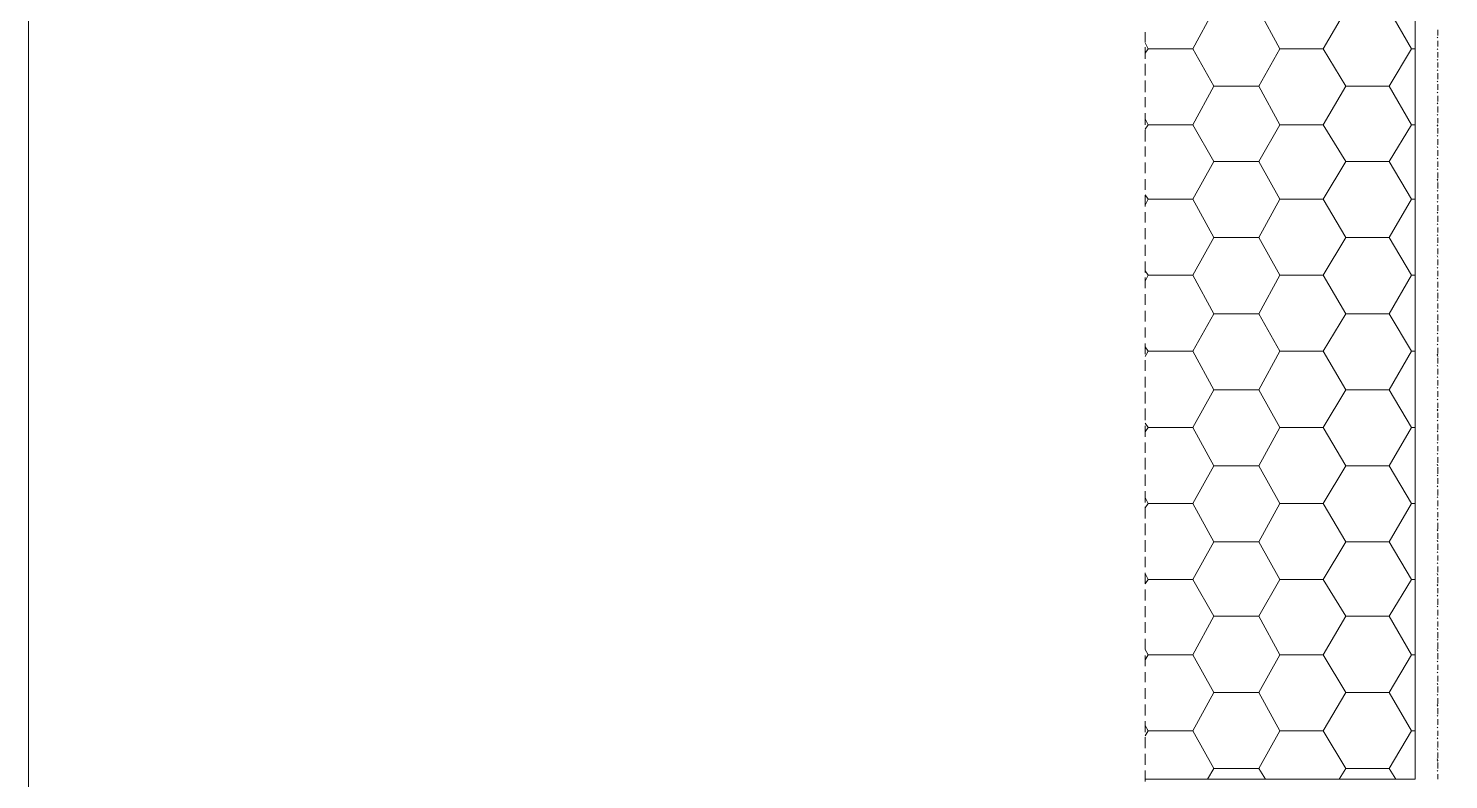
# Model space of a CAD drawing. Header units: millimetres. Extents: x 2928 to 3112, y 1220 to 1280.
# Drawn here: x 3049.205 to 3052.449, y 1268.155 to 1269.872 of the extents above; entities that cross this region are included whole.
import ezdxf

# ---------------------------------------------------------------- set-up
doc = ezdxf.new("R2010")
doc.units = ezdxf.units.MM

msp = doc.modelspace()

# ---------------------------------------------------------------- linework, layer by layer
at = {"color": 7, "linetype": 'Continuous', "lineweight": 20, "true_color": 0x000007}
msp.add_lwpolyline([(3050.32489, 1258.80136), (3049.20514, 1258.80136), (3049.20514, 1278.52352), (3074.72122, 1278.52352), (3074.72122, 1258.80136), (3060.82607, 1258.80136)], dxfattribs=at)
at = {"color": 7, "linetype": 'Continuous', "lineweight": 5, "true_color": 0x000007}
msp.add_lwpolyline([(3051.19324, 1274.95752), (3052.37253, 1274.95752), (3052.37253, 1268.15632), (3051.75559, 1268.15632)], dxfattribs=at)
at = {"color": 9, "linetype": 'Continuous', "lineweight": 13, "true_color": 0xbababa}
for points in [[(3051.86476, 1269.8252), (3051.91272, 1269.91286), (3051.91272, 1269.91286)], [(3052.06324, 1269.8252), (3052.01527, 1269.91286), (3052.01527, 1269.91286)], [(3052.16248, 1269.8252), (3052.21375, 1269.91286), (3052.21375, 1269.91286)], [(3052.36426, 1269.8252), (3052.31299, 1269.91286), (3052.31299, 1269.91286)], [(3051.76221, 1269.8252), (3051.75559, 1269.83843), (3051.75559, 1269.83843)], [(3051.75559, 1269.81527), (3051.76221, 1269.8252), (3051.76221, 1269.8252)], [(3051.76221, 1269.8252), (3051.86476, 1269.8252), (3051.86476, 1269.8252)], [(3051.91272, 1269.73919), (3051.86476, 1269.8252), (3051.86476, 1269.8252)], [(3052.01527, 1269.73919), (3052.06324, 1269.8252), (3052.06324, 1269.8252)], [(3052.06324, 1269.8252), (3052.16248, 1269.8252), (3052.16248, 1269.8252)], [(3052.21375, 1269.73919), (3052.16248, 1269.8252), (3052.16248, 1269.8252)], [(3052.31299, 1269.73919), (3052.36426, 1269.8252), (3052.36426, 1269.8252)], [(3052.36426, 1269.8252), (3052.37253, 1269.8252), (3052.37253, 1269.8252)], [(3051.86476, 1269.65153), (3051.91272, 1269.73919), (3051.91272, 1269.73919)], [(3051.91272, 1269.73919), (3052.01527, 1269.73919), (3052.01527, 1269.73919)], [(3052.06324, 1269.65153), (3052.01527, 1269.73919), (3052.01527, 1269.73919)], [(3052.16248, 1269.65153), (3052.21375, 1269.73919), (3052.21375, 1269.73919)], [(3052.21375, 1269.73919), (3052.31299, 1269.73919), (3052.31299, 1269.73919)], [(3052.36426, 1269.65153), (3052.31299, 1269.73919), (3052.31299, 1269.73919)], [(3051.76221, 1269.65153), (3051.75559, 1269.66476), (3051.75559, 1269.66476)], [(3051.75559, 1269.6416), (3051.76221, 1269.65153), (3051.76221, 1269.65153)], [(3051.76221, 1269.65153), (3051.86476, 1269.65153), (3051.86476, 1269.65153)], [(3051.91272, 1269.56718), (3051.86476, 1269.65153), (3051.86476, 1269.65153)], [(3052.01527, 1269.56718), (3052.06324, 1269.65153), (3052.06324, 1269.65153)], [(3052.06324, 1269.65153), (3052.16248, 1269.65153), (3052.16248, 1269.65153)], [(3052.21375, 1269.56718), (3052.16248, 1269.65153), (3052.16248, 1269.65153)], [(3052.31299, 1269.56718), (3052.36426, 1269.65153), (3052.36426, 1269.65153)], [(3052.36426, 1269.65153), (3052.37253, 1269.65153), (3052.37253, 1269.65153)], [(3051.86476, 1269.48117), (3051.91272, 1269.56718), (3051.91272, 1269.56718)], [(3051.91272, 1269.56718), (3052.01527, 1269.56718), (3052.01527, 1269.56718)], [(3052.06324, 1269.48117), (3052.01527, 1269.56718), (3052.01527, 1269.56718)], [(3052.16248, 1269.48117), (3052.21375, 1269.56718), (3052.21375, 1269.56718)], [(3052.21375, 1269.56718), (3052.31299, 1269.56718), (3052.31299, 1269.56718)], [(3052.36426, 1269.48117), (3052.31299, 1269.56718), (3052.31299, 1269.56718)], [(3051.76221, 1269.48117), (3051.75559, 1269.49109), (3051.75559, 1269.49109)], [(3051.75559, 1269.46794), (3051.76221, 1269.48117), (3051.76221, 1269.48117)], [(3051.76221, 1269.48117), (3051.86476, 1269.48117), (3051.86476, 1269.48117)], [(3051.91272, 1269.39351), (3051.86476, 1269.48117), (3051.86476, 1269.48117)], [(3052.01527, 1269.39351), (3052.06324, 1269.48117), (3052.06324, 1269.48117)], [(3052.06324, 1269.48117), (3052.16248, 1269.48117), (3052.16248, 1269.48117)], [(3052.21375, 1269.39351), (3052.16248, 1269.48117), (3052.16248, 1269.48117)], [(3052.31299, 1269.39351), (3052.36426, 1269.48117), (3052.36426, 1269.48117)], [(3052.36426, 1269.48117), (3052.37253, 1269.48117), (3052.37253, 1269.48117)], [(3051.86476, 1269.3075), (3051.91272, 1269.39351), (3051.91272, 1269.39351)], [(3051.91272, 1269.39351), (3052.01527, 1269.39351), (3052.01527, 1269.39351)], [(3052.06324, 1269.3075), (3052.01527, 1269.39351), (3052.01527, 1269.39351)], [(3052.16248, 1269.3075), (3052.21375, 1269.39351), (3052.21375, 1269.39351)], [(3052.21375, 1269.39351), (3052.31299, 1269.39351), (3052.31299, 1269.39351)], [(3052.36426, 1269.3075), (3052.31299, 1269.39351), (3052.31299, 1269.39351)], [(3051.76221, 1269.3075), (3051.75559, 1269.31742), (3051.75559, 1269.31742)], [(3051.75559, 1269.29427), (3051.76221, 1269.3075), (3051.76221, 1269.3075)], [(3051.76221, 1269.3075), (3051.86476, 1269.3075), (3051.86476, 1269.3075)], [(3051.91272, 1269.21984), (3051.86476, 1269.3075), (3051.86476, 1269.3075)], [(3052.01527, 1269.21984), (3052.06324, 1269.3075), (3052.06324, 1269.3075)], [(3052.06324, 1269.3075), (3052.16248, 1269.3075), (3052.16248, 1269.3075)], [(3052.21375, 1269.21984), (3052.16248, 1269.3075), (3052.16248, 1269.3075)], [(3052.31299, 1269.21984), (3052.36426, 1269.3075), (3052.36426, 1269.3075)], [(3052.36426, 1269.3075), (3052.37253, 1269.3075), (3052.37253, 1269.3075)], [(3051.86476, 1269.13383), (3051.91272, 1269.21984), (3051.91272, 1269.21984)], [(3051.91272, 1269.21984), (3052.01527, 1269.21984), (3052.01527, 1269.21984)], [(3052.06324, 1269.13383), (3052.01527, 1269.21984), (3052.01527, 1269.21984)], [(3052.16248, 1269.13383), (3052.21375, 1269.21984), (3052.21375, 1269.21984)], [(3052.21375, 1269.21984), (3052.31299, 1269.21984), (3052.31299, 1269.21984)], [(3052.36426, 1269.13383), (3052.31299, 1269.21984), (3052.31299, 1269.21984)], [(3051.76221, 1269.13383), (3051.75559, 1269.14375), (3051.75559, 1269.14375)], [(3051.75559, 1269.12225), (3051.76221, 1269.13383), (3051.76221, 1269.13383)], [(3051.76221, 1269.13383), (3051.86476, 1269.13383), (3051.86476, 1269.13383)], [(3051.91272, 1269.04617), (3051.86476, 1269.13383), (3051.86476, 1269.13383)], [(3052.01527, 1269.04617), (3052.06324, 1269.13383), (3052.06324, 1269.13383)], [(3052.06324, 1269.13383), (3052.16248, 1269.13383), (3052.16248, 1269.13383)], [(3052.21375, 1269.04617), (3052.16248, 1269.13383), (3052.16248, 1269.13383)], [(3052.31299, 1269.04617), (3052.36426, 1269.13383), (3052.36426, 1269.13383)], [(3052.36426, 1269.13383), (3052.37253, 1269.13383), (3052.37253, 1269.13383)], [(3051.86476, 1268.96016), (3051.91272, 1269.04617), (3051.91272, 1269.04617)], [(3051.91272, 1269.04617), (3052.01527, 1269.04617), (3052.01527, 1269.04617)], [(3052.06324, 1268.96016), (3052.01527, 1269.04617), (3052.01527, 1269.04617)], [(3052.16248, 1268.96016), (3052.21375, 1269.04617), (3052.21375, 1269.04617)], [(3052.21375, 1269.04617), (3052.31299, 1269.04617), (3052.31299, 1269.04617)], [(3052.36426, 1268.96016), (3052.31299, 1269.04617), (3052.31299, 1269.04617)], [(3051.76221, 1268.96016), (3051.75559, 1268.97009), (3051.75559, 1268.97009)], [(3051.75559, 1268.95024), (3051.76221, 1268.96016), (3051.76221, 1268.96016)], [(3051.76221, 1268.96016), (3051.86476, 1268.96016), (3051.86476, 1268.96016)], [(3051.91272, 1268.8725), (3051.86476, 1268.96016), (3051.86476, 1268.96016)], [(3052.01527, 1268.8725), (3052.06324, 1268.96016), (3052.06324, 1268.96016)], [(3052.06324, 1268.96016), (3052.16248, 1268.96016), (3052.16248, 1268.96016)], [(3052.21375, 1268.8725), (3052.16248, 1268.96016), (3052.16248, 1268.96016)], [(3052.31299, 1268.8725), (3052.36426, 1268.96016), (3052.36426, 1268.96016)], [(3052.36426, 1268.96016), (3052.37253, 1268.96016), (3052.37253, 1268.96016)], [(3051.86476, 1268.78649), (3051.91272, 1268.8725), (3051.91272, 1268.8725)], [(3051.91272, 1268.8725), (3052.01527, 1268.8725), (3052.01527, 1268.8725)], [(3052.06324, 1268.78649), (3052.01527, 1268.8725), (3052.01527, 1268.8725)], [(3052.16248, 1268.78649), (3052.21375, 1268.8725), (3052.21375, 1268.8725)], [(3052.21375, 1268.8725), (3052.31299, 1268.8725), (3052.31299, 1268.8725)], [(3052.36426, 1268.78649), (3052.31299, 1268.8725), (3052.31299, 1268.8725)], [(3051.76221, 1268.78649), (3051.75559, 1268.79972), (3051.75559, 1268.79972)], [(3051.75559, 1268.77657), (3051.76221, 1268.78649), (3051.76221, 1268.78649)], [(3051.76221, 1268.78649), (3051.86476, 1268.78649), (3051.86476, 1268.78649)], [(3051.91272, 1268.69883), (3051.86476, 1268.78649), (3051.86476, 1268.78649)], [(3052.01527, 1268.69883), (3052.06324, 1268.78649), (3052.06324, 1268.78649)], [(3052.06324, 1268.78649), (3052.16248, 1268.78649), (3052.16248, 1268.78649)], [(3052.21375, 1268.69883), (3052.16248, 1268.78649), (3052.16248, 1268.78649)], [(3052.31299, 1268.69883), (3052.36426, 1268.78649), (3052.36426, 1268.78649)], [(3052.36426, 1268.78649), (3052.37253, 1268.78649), (3052.37253, 1268.78649)], [(3051.86476, 1268.61282), (3051.91272, 1268.69883), (3051.91272, 1268.69883)], [(3051.91272, 1268.69883), (3052.01527, 1268.69883), (3052.01527, 1268.69883)], [(3052.06324, 1268.61282), (3052.01527, 1268.69883), (3052.01527, 1268.69883)], [(3052.16248, 1268.61282), (3052.21375, 1268.69883), (3052.21375, 1268.69883)], [(3052.21375, 1268.69883), (3052.31299, 1268.69883), (3052.31299, 1268.69883)], [(3052.36426, 1268.61282), (3052.31299, 1268.69883), (3052.31299, 1268.69883)], [(3051.76221, 1268.61282), (3051.75559, 1268.62606), (3051.75559, 1268.62606)], [(3051.75559, 1268.6029), (3051.76221, 1268.61282), (3051.76221, 1268.61282)], [(3051.76221, 1268.61282), (3051.86476, 1268.61282), (3051.86476, 1268.61282)], [(3051.91272, 1268.52847), (3051.86476, 1268.61282), (3051.86476, 1268.61282)], [(3052.01527, 1268.52847), (3052.06324, 1268.61282), (3052.06324, 1268.61282)], [(3052.06324, 1268.61282), (3052.16248, 1268.61282), (3052.16248, 1268.61282)], [(3052.21375, 1268.52847), (3052.16248, 1268.61282), (3052.16248, 1268.61282)], [(3052.31299, 1268.52847), (3052.36426, 1268.61282), (3052.36426, 1268.61282)], [(3052.36426, 1268.61282), (3052.37253, 1268.61282), (3052.37253, 1268.61282)], [(3051.86476, 1268.44081), (3051.91272, 1268.52847), (3051.91272, 1268.52847)], [(3051.91272, 1268.52847), (3052.01527, 1268.52847), (3052.01527, 1268.52847)], [(3052.06324, 1268.44081), (3052.01527, 1268.52847), (3052.01527, 1268.52847)], [(3052.16248, 1268.44081), (3052.21375, 1268.52847), (3052.21375, 1268.52847)], [(3052.21375, 1268.52847), (3052.31299, 1268.52847), (3052.31299, 1268.52847)], [(3052.36426, 1268.44081), (3052.31299, 1268.52847), (3052.31299, 1268.52847)], [(3051.76221, 1268.44081), (3051.75559, 1268.45239), (3051.75559, 1268.45239)], [(3051.75559, 1268.42923), (3051.76221, 1268.44081), (3051.76221, 1268.44081)], [(3051.76221, 1268.44081), (3051.86476, 1268.44081), (3051.86476, 1268.44081)], [(3051.91272, 1268.3548), (3051.86476, 1268.44081), (3051.86476, 1268.44081)], [(3052.01527, 1268.3548), (3052.06324, 1268.44081), (3052.06324, 1268.44081)], [(3052.06324, 1268.44081), (3052.16248, 1268.44081), (3052.16248, 1268.44081)], [(3052.21375, 1268.3548), (3052.16248, 1268.44081), (3052.16248, 1268.44081)], [(3052.31299, 1268.3548), (3052.36426, 1268.44081), (3052.36426, 1268.44081)], [(3052.36426, 1268.44081), (3052.37253, 1268.44081), (3052.37253, 1268.44081)], [(3051.86476, 1268.26714), (3051.91272, 1268.3548), (3051.91272, 1268.3548)], [(3051.91272, 1268.3548), (3052.01527, 1268.3548), (3052.01527, 1268.3548)], [(3052.06324, 1268.26714), (3052.01527, 1268.3548), (3052.01527, 1268.3548)], [(3052.16248, 1268.26714), (3052.21375, 1268.3548), (3052.21375, 1268.3548)], [(3052.21375, 1268.3548), (3052.31299, 1268.3548), (3052.31299, 1268.3548)], [(3052.36426, 1268.26714), (3052.31299, 1268.3548), (3052.31299, 1268.3548)], [(3051.76221, 1268.26714), (3051.75559, 1268.27872), (3051.75559, 1268.27872)], [(3051.75559, 1268.25556), (3051.76221, 1268.26714), (3051.76221, 1268.26714)], [(3051.76221, 1268.26714), (3051.86476, 1268.26714), (3051.86476, 1268.26714)], [(3051.91272, 1268.18113), (3051.86476, 1268.26714), (3051.86476, 1268.26714)], [(3052.01527, 1268.18113), (3052.06324, 1268.26714), (3052.06324, 1268.26714)], [(3052.06324, 1268.26714), (3052.16248, 1268.26714), (3052.16248, 1268.26714)], [(3052.21375, 1268.18113), (3052.16248, 1268.26714), (3052.16248, 1268.26714)], [(3052.31299, 1268.18113), (3052.36426, 1268.26714), (3052.36426, 1268.26714)], [(3052.36426, 1268.26714), (3052.37253, 1268.26714), (3052.37253, 1268.26714)], [(3051.89784, 1268.15632), (3051.91272, 1268.18113), (3051.91272, 1268.18113)], [(3051.91272, 1268.18113), (3052.01527, 1268.18113), (3052.01527, 1268.18113)], [(3052.03016, 1268.15632), (3052.01527, 1268.18113), (3052.01527, 1268.18113)], [(3052.19886, 1268.15632), (3052.21375, 1268.18113), (3052.21375, 1268.18113)], [(3052.21375, 1268.18113), (3052.31299, 1268.18113), (3052.31299, 1268.18113)], [(3052.32787, 1268.15632), (3052.31299, 1268.18113), (3052.31299, 1268.18113)]]:
    msp.add_lwpolyline(points, dxfattribs=at)
at = {"color": 252, "linetype": 'Continuous', "lineweight": 13, "true_color": 0x989898}
for points in [[(3051.75559, 1269.86324), (3051.75559, 1269.84008), (3051.75559, 1269.84008)], [(3052.42381, 1269.85001), (3052.42215, 1269.85166), (3052.42215, 1269.85166)], [(3052.42381, 1269.85001), (3052.42215, 1269.85166), (3052.42215, 1269.85166)], [(3052.42381, 1269.85497), (3052.42381, 1269.8682), (3052.42381, 1269.8682)], [(3052.42381, 1269.85497), (3052.42381, 1269.8682), (3052.42381, 1269.8682)], [(3051.75559, 1269.82851), (3051.75559, 1269.80204), (3051.75559, 1269.80204)], [(3052.42381, 1269.82354), (3052.42215, 1269.8252), (3052.42215, 1269.8252)], [(3052.42381, 1269.82354), (3052.42215, 1269.8252), (3052.42215, 1269.8252)], [(3052.42381, 1269.83016), (3052.42381, 1269.84339), (3052.42381, 1269.84339)], [(3052.42381, 1269.83016), (3052.42381, 1269.84339), (3052.42381, 1269.84339)], [(3051.75559, 1269.79046), (3051.75559, 1269.764), (3051.75559, 1269.764)], [(3052.42381, 1269.79873), (3052.42215, 1269.80039), (3052.42215, 1269.80039)], [(3052.42381, 1269.79873), (3052.42215, 1269.80039), (3052.42215, 1269.80039)], [(3052.42381, 1269.80535), (3052.42381, 1269.81693), (3052.42381, 1269.81693)], [(3052.42381, 1269.80535), (3052.42381, 1269.81693), (3052.42381, 1269.81693)], [(3052.42381, 1269.78219), (3052.42381, 1269.79377), (3052.42381, 1269.79377)], [(3052.42381, 1269.78219), (3052.42381, 1269.79212), (3052.42381, 1269.79212)], [(3052.42381, 1269.77558), (3052.42215, 1269.77723), (3052.42215, 1269.77723)], [(3052.42381, 1269.77558), (3052.42215, 1269.77723), (3052.42215, 1269.77723)], [(3052.42381, 1269.75573), (3052.42381, 1269.76896), (3052.42381, 1269.76896)], [(3052.42381, 1269.75573), (3052.42381, 1269.76896), (3052.42381, 1269.76896)], [(3051.75559, 1269.75242), (3051.75559, 1269.72596), (3051.75559, 1269.72596)], [(3052.42381, 1269.74911), (3052.42215, 1269.75077), (3052.42215, 1269.75077)], [(3052.42381, 1269.74911), (3052.42215, 1269.75077), (3052.42215, 1269.75077)], [(3052.42381, 1269.7243), (3052.42215, 1269.72596), (3052.42215, 1269.72596)], [(3052.42381, 1269.7243), (3052.42215, 1269.72596), (3052.42215, 1269.72596)], [(3052.42381, 1269.73092), (3052.42381, 1269.74415), (3052.42381, 1269.74415)], [(3052.42381, 1269.73092), (3052.42381, 1269.74415), (3052.42381, 1269.74415)], [(3051.75559, 1269.71438), (3051.75559, 1269.69122), (3051.75559, 1269.69122)], [(3052.42381, 1269.69949), (3052.42215, 1269.70115), (3052.42215, 1269.70115)], [(3052.42381, 1269.69949), (3052.42215, 1269.70115), (3052.42215, 1269.70115)], [(3052.42381, 1269.70446), (3052.42381, 1269.71769), (3052.42381, 1269.71769)], [(3052.42381, 1269.70446), (3052.42381, 1269.71769), (3052.42381, 1269.71769)], [(3052.42381, 1269.67965), (3052.42381, 1269.69288), (3052.42381, 1269.69288)], [(3052.42381, 1269.67965), (3052.42381, 1269.69288), (3052.42381, 1269.69288)], [(3051.75559, 1269.67799), (3051.75559, 1269.65153), (3051.75559, 1269.65153)], [(3052.42381, 1269.67303), (3052.42215, 1269.67468), (3052.42215, 1269.67468)], [(3052.42381, 1269.67303), (3052.42215, 1269.67468), (3052.42215, 1269.67468)], [(3052.42381, 1269.65484), (3052.42381, 1269.66641), (3052.42381, 1269.66641)], [(3052.42381, 1269.65649), (3052.42381, 1269.66641), (3052.42381, 1269.66641)], [(3051.75559, 1269.63995), (3051.75559, 1269.61349), (3051.75559, 1269.61349)], [(3052.42381, 1269.64987), (3052.42215, 1269.65153), (3052.42215, 1269.65153)], [(3052.42381, 1269.64822), (3052.42215, 1269.64987), (3052.42215, 1269.64987)], [(3052.42381, 1269.62506), (3052.42215, 1269.62672), (3052.42215, 1269.62672)], [(3052.42381, 1269.62506), (3052.42215, 1269.62672), (3052.42215, 1269.62672)], [(3052.42381, 1269.63168), (3052.42381, 1269.64326), (3052.42381, 1269.64326)], [(3052.42381, 1269.63168), (3052.42381, 1269.64326), (3052.42381, 1269.64326)], [(3051.75559, 1269.60191), (3051.75559, 1269.57875), (3051.75559, 1269.57875)], [(3052.42381, 1269.5986), (3052.42215, 1269.60191), (3052.42215, 1269.60191)], [(3052.42381, 1269.5986), (3052.42215, 1269.60191), (3052.42215, 1269.60191)], [(3052.42381, 1269.60522), (3052.42381, 1269.61845), (3052.42381, 1269.61845)], [(3052.42381, 1269.60522), (3052.42381, 1269.61845), (3052.42381, 1269.61845)], [(3052.42381, 1269.58041), (3052.42381, 1269.59364), (3052.42381, 1269.59364)], [(3052.42381, 1269.58041), (3052.42381, 1269.59364), (3052.42381, 1269.59364)], [(3051.75559, 1269.56552), (3051.75559, 1269.54071), (3051.75559, 1269.54071)], [(3052.42381, 1269.57379), (3052.42215, 1269.57545), (3052.42215, 1269.57545)], [(3052.42381, 1269.57379), (3052.42215, 1269.57545), (3052.42215, 1269.57545)], [(3052.42381, 1269.5556), (3052.42381, 1269.56718), (3052.42381, 1269.56718)], [(3052.42381, 1269.5556), (3052.42381, 1269.56718), (3052.42381, 1269.56718)], [(3051.75559, 1269.52748), (3051.75559, 1269.50267), (3051.75559, 1269.50267)], [(3052.42381, 1269.54898), (3052.42215, 1269.55064), (3052.42215, 1269.55064)], [(3052.42381, 1269.54898), (3052.42215, 1269.55064), (3052.42215, 1269.55064)], [(3052.42381, 1269.52583), (3052.42215, 1269.52748), (3052.42215, 1269.52748)], [(3052.42381, 1269.52913), (3052.42381, 1269.54237), (3052.42381, 1269.54237)], [(3052.42381, 1269.53244), (3052.42381, 1269.54237), (3052.42381, 1269.54237)], [(3052.42381, 1269.52252), (3052.42215, 1269.52583), (3052.42215, 1269.52583)], [(3052.42381, 1269.49936), (3052.42215, 1269.50102), (3052.42215, 1269.50102)], [(3052.42381, 1269.49936), (3052.42215, 1269.50102), (3052.42215, 1269.50102)], [(3052.42381, 1269.50598), (3052.42381, 1269.51921), (3052.42381, 1269.51921)], [(3052.42381, 1269.50598), (3052.42381, 1269.51756), (3052.42381, 1269.51756)], [(3051.75559, 1269.48944), (3051.75559, 1269.46463), (3051.75559, 1269.46463)], [(3052.42381, 1269.47455), (3052.42215, 1269.47621), (3052.42215, 1269.47621)], [(3052.42381, 1269.47455), (3052.42215, 1269.47621), (3052.42215, 1269.47621)], [(3052.42381, 1269.48117), (3052.42381, 1269.49275), (3052.42381, 1269.49275)], [(3052.42381, 1269.48117), (3052.42381, 1269.49275), (3052.42381, 1269.49275)], [(3052.42381, 1269.4547), (3052.42381, 1269.46794), (3052.42381, 1269.46794)], [(3052.42381, 1269.4547), (3052.42381, 1269.46794), (3052.42381, 1269.46794)], [(3051.75559, 1269.4514), (3051.75559, 1269.42824), (3051.75559, 1269.42824)], [(3052.42381, 1269.44974), (3052.42215, 1269.4514), (3052.42215, 1269.4514)], [(3052.42381, 1269.44974), (3052.42215, 1269.4514), (3052.42215, 1269.4514)], [(3052.42381, 1269.42989), (3052.42381, 1269.44313), (3052.42381, 1269.44313)], [(3052.42381, 1269.42989), (3052.42381, 1269.44313), (3052.42381, 1269.44313)], [(3051.75559, 1269.41501), (3051.75559, 1269.3902), (3051.75559, 1269.3902)], [(3052.42381, 1269.42328), (3052.42215, 1269.42493), (3052.42215, 1269.42493)], [(3052.42381, 1269.42328), (3052.42215, 1269.42493), (3052.42215, 1269.42493)], [(3052.42381, 1269.39847), (3052.42215, 1269.40012), (3052.42215, 1269.40012)], [(3052.42381, 1269.39847), (3052.42215, 1269.40012), (3052.42215, 1269.40012)], [(3052.42381, 1269.40508), (3052.42381, 1269.41666), (3052.42381, 1269.41666)], [(3052.42381, 1269.40508), (3052.42381, 1269.41666), (3052.42381, 1269.41666)], [(3051.75559, 1269.37697), (3051.75559, 1269.35216), (3051.75559, 1269.35216)], [(3052.42381, 1269.37531), (3052.42215, 1269.37697), (3052.42215, 1269.37697)], [(3052.42381, 1269.37531), (3052.42215, 1269.37697), (3052.42215, 1269.37697)], [(3052.42381, 1269.38193), (3052.42381, 1269.39351), (3052.42381, 1269.39351)], [(3052.42381, 1269.38193), (3052.42381, 1269.39185), (3052.42381, 1269.39185)], [(3052.42381, 1269.35546), (3052.42381, 1269.3687), (3052.42381, 1269.3687)], [(3052.42381, 1269.35546), (3052.42381, 1269.3687), (3052.42381, 1269.3687)], [(3051.75559, 1269.33892), (3051.75559, 1269.31411), (3051.75559, 1269.31411)], [(3052.42381, 1269.34885), (3052.42215, 1269.35216), (3052.42215, 1269.35216)], [(3052.42381, 1269.34885), (3052.42215, 1269.35216), (3052.42215, 1269.35216)], [(3052.42381, 1269.33065), (3052.42381, 1269.34389), (3052.42381, 1269.34389)], [(3052.42381, 1269.33065), (3052.42381, 1269.34389), (3052.42381, 1269.34389)], [(3051.75559, 1269.30254), (3051.75559, 1269.27773), (3051.75559, 1269.27773)], [(3052.42381, 1269.32404), (3052.42215, 1269.32569), (3052.42215, 1269.32569)], [(3052.42381, 1269.32404), (3052.42215, 1269.32569), (3052.42215, 1269.32569)], [(3052.42381, 1269.29923), (3052.42215, 1269.30088), (3052.42215, 1269.30088)], [(3052.42381, 1269.29923), (3052.42215, 1269.30088), (3052.42215, 1269.30088)], [(3052.42381, 1269.30585), (3052.42381, 1269.31742), (3052.42381, 1269.31742)], [(3052.42381, 1269.30585), (3052.42381, 1269.31742), (3052.42381, 1269.31742)], [(3052.42381, 1269.27277), (3052.42215, 1269.27442), (3052.42215, 1269.27442)], [(3052.42381, 1269.27277), (3052.42215, 1269.27442), (3052.42215, 1269.27442)], [(3052.42381, 1269.27938), (3052.42381, 1269.29261), (3052.42381, 1269.29261)], [(3052.42381, 1269.27938), (3052.42381, 1269.29261), (3052.42381, 1269.29261)], [(3052.42381, 1269.25457), (3052.42381, 1269.2678), (3052.42381, 1269.2678)], [(3052.42381, 1269.25623), (3052.42381, 1269.2678), (3052.42381, 1269.2678)], [(3051.75559, 1269.2645), (3051.75559, 1269.23969), (3051.75559, 1269.23969)], [(3052.42381, 1269.24961), (3052.42215, 1269.25126), (3052.42215, 1269.25126)], [(3052.42381, 1269.24961), (3052.42215, 1269.25126), (3052.42215, 1269.25126)], [(3052.42381, 1269.23142), (3052.42381, 1269.24299), (3052.42381, 1269.24299)], [(3052.42381, 1269.23142), (3052.42381, 1269.24299), (3052.42381, 1269.24299)], [(3051.75559, 1269.22645), (3051.75559, 1269.20164), (3051.75559, 1269.20164)], [(3052.42381, 1269.2248), (3052.42215, 1269.22645), (3052.42215, 1269.22645)], [(3052.42381, 1269.2248), (3052.42215, 1269.22645), (3052.42215, 1269.22645)], [(3052.42381, 1269.20495), (3052.42381, 1269.21818), (3052.42381, 1269.21818)], [(3052.42381, 1269.20495), (3052.42381, 1269.21818), (3052.42381, 1269.21818)], [(3051.75559, 1269.18841), (3051.75559, 1269.16526), (3051.75559, 1269.16526)], [(3052.42381, 1269.19999), (3052.42215, 1269.20164), (3052.42215, 1269.20164)], [(3052.42381, 1269.19999), (3052.42215, 1269.20164), (3052.42215, 1269.20164)], [(3052.42381, 1269.17353), (3052.42215, 1269.17518), (3052.42215, 1269.17518)], [(3052.42381, 1269.17353), (3052.42215, 1269.17518), (3052.42215, 1269.17518)], [(3052.42381, 1269.18014), (3052.42381, 1269.19337), (3052.42381, 1269.19337)], [(3052.42381, 1269.18014), (3052.42381, 1269.19337), (3052.42381, 1269.19337)], [(3051.75559, 1269.15202), (3051.75559, 1269.12721), (3051.75559, 1269.12721)], [(3052.42381, 1269.14872), (3052.42215, 1269.15037), (3052.42215, 1269.15037)], [(3052.42381, 1269.14872), (3052.42215, 1269.15037), (3052.42215, 1269.15037)], [(3052.42381, 1269.15533), (3052.42381, 1269.16691), (3052.42381, 1269.16691)], [(3052.42381, 1269.15533), (3052.42381, 1269.16691), (3052.42381, 1269.16691)], [(3052.42381, 1269.12887), (3052.42381, 1269.1421), (3052.42381, 1269.1421)], [(3052.42381, 1269.13218), (3052.42381, 1269.1421), (3052.42381, 1269.1421)], [(3051.75559, 1269.11398), (3051.75559, 1269.08917), (3051.75559, 1269.08917)], [(3052.42381, 1269.12556), (3052.42215, 1269.12721), (3052.42215, 1269.12721)], [(3052.42381, 1269.12225), (3052.42215, 1269.12556), (3052.42215, 1269.12556)], [(3052.42381, 1269.10571), (3052.42381, 1269.11894), (3052.42381, 1269.11894)], [(3052.42381, 1269.10571), (3052.42381, 1269.11729), (3052.42381, 1269.11729)], [(3051.75559, 1269.07594), (3051.75559, 1269.05113), (3051.75559, 1269.05113)], [(3052.42381, 1269.0991), (3052.42215, 1269.1024), (3052.42215, 1269.1024)], [(3052.42381, 1269.0991), (3052.42215, 1269.1024), (3052.42215, 1269.1024)], [(3052.42381, 1269.07429), (3052.42215, 1269.07594), (3052.42215, 1269.07594)], [(3052.42381, 1269.07429), (3052.42215, 1269.07594), (3052.42215, 1269.07594)], [(3052.42381, 1269.0809), (3052.42381, 1269.09413), (3052.42381, 1269.09413)], [(3052.42381, 1269.0809), (3052.42381, 1269.09413), (3052.42381, 1269.09413)], [(3051.75559, 1269.04121), (3051.75559, 1269.01474), (3051.75559, 1269.01474)], [(3052.42381, 1269.04948), (3052.42215, 1269.05113), (3052.42215, 1269.05113)], [(3052.42381, 1269.04948), (3052.42215, 1269.05113), (3052.42215, 1269.05113)], [(3052.42381, 1269.05609), (3052.42381, 1269.06767), (3052.42381, 1269.06767)], [(3052.42381, 1269.05609), (3052.42381, 1269.06767), (3052.42381, 1269.06767)], [(3052.42381, 1269.02963), (3052.42381, 1269.04286), (3052.42381, 1269.04286)], [(3052.42381, 1269.02963), (3052.42381, 1269.04286), (3052.42381, 1269.04286)], [(3052.42381, 1269.02301), (3052.42215, 1269.02467), (3052.42215, 1269.02467)], [(3052.42381, 1269.02301), (3052.42215, 1269.02467), (3052.42215, 1269.02467)], [(3052.42381, 1269.00482), (3052.42381, 1269.0164), (3052.42381, 1269.0164)], [(3052.42381, 1269.00482), (3052.42381, 1269.0164), (3052.42381, 1269.0164)], [(3051.75559, 1269.00317), (3051.75559, 1268.9767), (3051.75559, 1268.9767)], [(3052.42381, 1268.99986), (3052.42215, 1269.00151), (3052.42215, 1269.00151)], [(3052.42381, 1268.9982), (3052.42215, 1268.99986), (3052.42215, 1268.99986)], [(3052.42381, 1268.97505), (3052.42215, 1268.9767), (3052.42215, 1268.9767)], [(3052.42381, 1268.97505), (3052.42215, 1268.9767), (3052.42215, 1268.9767)], [(3052.42381, 1268.98166), (3052.42381, 1268.99324), (3052.42381, 1268.99324)], [(3052.42381, 1268.98166), (3052.42381, 1268.99159), (3052.42381, 1268.99159)], [(3051.75559, 1268.96347), (3051.75559, 1268.93866), (3051.75559, 1268.93866)], [(3052.42381, 1268.95024), (3052.42215, 1268.95189), (3052.42215, 1268.95189)], [(3052.42381, 1268.95024), (3052.42215, 1268.95189), (3052.42215, 1268.95189)], [(3052.42381, 1268.9552), (3052.42381, 1268.96843), (3052.42381, 1268.96843)], [(3052.42381, 1268.9552), (3052.42381, 1268.96843), (3052.42381, 1268.96843)], [(3052.42381, 1268.93039), (3052.42381, 1268.94362), (3052.42381, 1268.94362)], [(3052.42381, 1268.93039), (3052.42381, 1268.94362), (3052.42381, 1268.94362)], [(3051.75559, 1268.92543), (3051.75559, 1268.90227), (3051.75559, 1268.90227)], [(3052.42381, 1268.92377), (3052.42215, 1268.92543), (3052.42215, 1268.92543)], [(3052.42381, 1268.92377), (3052.42215, 1268.92543), (3052.42215, 1268.92543)], [(3052.42381, 1268.90558), (3052.42381, 1268.91716), (3052.42381, 1268.91716)], [(3052.42381, 1268.90558), (3052.42381, 1268.91716), (3052.42381, 1268.91716)], [(3051.75559, 1268.89069), (3051.75559, 1268.86423), (3051.75559, 1268.86423)], [(3052.42381, 1268.89896), (3052.42215, 1268.90062), (3052.42215, 1268.90062)], [(3052.42381, 1268.89896), (3052.42215, 1268.90062), (3052.42215, 1268.90062)], [(3052.42381, 1268.87912), (3052.42381, 1268.89235), (3052.42381, 1268.89235)], [(3052.42381, 1268.87912), (3052.42381, 1268.89235), (3052.42381, 1268.89235)], [(3051.75559, 1268.85265), (3051.75559, 1268.82619), (3051.75559, 1268.82619)], [(3052.42381, 1268.8725), (3052.42215, 1268.87581), (3052.42215, 1268.87581)], [(3052.42381, 1268.8725), (3052.42215, 1268.87581), (3052.42215, 1268.87581)], [(3052.42381, 1268.84934), (3052.42215, 1268.851), (3052.42215, 1268.851)], [(3052.42381, 1268.84934), (3052.42215, 1268.851), (3052.42215, 1268.851)], [(3052.42381, 1268.85596), (3052.42381, 1268.86919), (3052.42381, 1268.86919)], [(3052.42381, 1268.85431), (3052.42381, 1268.86754), (3052.42381, 1268.86754)], [(3051.75559, 1268.81461), (3051.75559, 1268.78815), (3051.75559, 1268.78815)], [(3052.42381, 1268.82453), (3052.42215, 1268.82619), (3052.42215, 1268.82619)], [(3052.42381, 1268.82453), (3052.42215, 1268.82619), (3052.42215, 1268.82619)], [(3052.42381, 1268.83115), (3052.42381, 1268.84438), (3052.42381, 1268.84438)], [(3052.42381, 1268.83115), (3052.42381, 1268.84438), (3052.42381, 1268.84438)], [(3052.42381, 1268.80469), (3052.42381, 1268.81792), (3052.42381, 1268.81792)], [(3052.42381, 1268.80469), (3052.42381, 1268.81792), (3052.42381, 1268.81792)], [(3052.42381, 1268.79972), (3052.42215, 1268.80138), (3052.42215, 1268.80138)], [(3052.42381, 1268.79972), (3052.42215, 1268.80138), (3052.42215, 1268.80138)], [(3052.42381, 1268.77988), (3052.42381, 1268.79311), (3052.42381, 1268.79311)], [(3052.42381, 1268.77988), (3052.42381, 1268.79311), (3052.42381, 1268.79311)], [(3051.75559, 1268.77822), (3051.75559, 1268.75176), (3051.75559, 1268.75176)], [(3052.42381, 1268.77326), (3052.42215, 1268.77491), (3052.42215, 1268.77491)], [(3052.42381, 1268.77326), (3052.42215, 1268.77491), (3052.42215, 1268.77491)], [(3052.42381, 1268.74845), (3052.42215, 1268.7501), (3052.42215, 1268.7501)], [(3052.42381, 1268.74845), (3052.42215, 1268.7501), (3052.42215, 1268.7501)], [(3052.42381, 1268.75507), (3052.42381, 1268.76664), (3052.42381, 1268.76664)], [(3052.42381, 1268.75507), (3052.42381, 1268.76664), (3052.42381, 1268.76664)], [(3051.75559, 1268.74018), (3051.75559, 1268.71372), (3051.75559, 1268.71372)], [(3052.42381, 1268.7253), (3052.42215, 1268.72695), (3052.42215, 1268.72695)], [(3052.42381, 1268.72364), (3052.42215, 1268.7253), (3052.42215, 1268.7253)], [(3052.42381, 1268.7286), (3052.42381, 1268.74184), (3052.42381, 1268.74184)], [(3052.42381, 1268.73191), (3052.42381, 1268.74184), (3052.42381, 1268.74184)], [(3052.42381, 1268.70545), (3052.42381, 1268.71868), (3052.42381, 1268.71868)], [(3052.42381, 1268.70545), (3052.42381, 1268.71868), (3052.42381, 1268.71868)], [(3051.75559, 1268.70214), (3051.75559, 1268.67568), (3051.75559, 1268.67568)], [(3052.42381, 1268.69883), (3052.42215, 1268.70214), (3052.42215, 1268.70214)], [(3052.42381, 1268.69883), (3052.42215, 1268.70214), (3052.42215, 1268.70214)], [(3052.42381, 1268.68064), (3052.42381, 1268.69387), (3052.42381, 1268.69387)], [(3052.42381, 1268.68064), (3052.42381, 1268.69387), (3052.42381, 1268.69387)], [(3051.75559, 1268.6641), (3051.75559, 1268.64094), (3051.75559, 1268.64094)], [(3052.42381, 1268.67402), (3052.42215, 1268.67568), (3052.42215, 1268.67568)], [(3052.42381, 1268.67402), (3052.42215, 1268.67568), (3052.42215, 1268.67568)], [(3052.42381, 1268.65583), (3052.42381, 1268.66741), (3052.42381, 1268.66741)], [(3052.42381, 1268.65583), (3052.42381, 1268.66741), (3052.42381, 1268.66741)], [(3051.75559, 1268.62771), (3051.75559, 1268.6029), (3051.75559, 1268.6029)], [(3052.42381, 1268.64921), (3052.42215, 1268.65087), (3052.42215, 1268.65087)], [(3052.42381, 1268.64921), (3052.42215, 1268.65087), (3052.42215, 1268.65087)], [(3052.42381, 1268.62275), (3052.42215, 1268.62606), (3052.42215, 1268.62606)], [(3052.42381, 1268.62275), (3052.42215, 1268.62606), (3052.42215, 1268.62606)], [(3052.42381, 1268.62936), (3052.42381, 1268.6426), (3052.42381, 1268.6426)], [(3052.42381, 1268.62936), (3052.42381, 1268.6426), (3052.42381, 1268.6426)], [(3051.75559, 1268.58967), (3051.75559, 1268.56486), (3051.75559, 1268.56486)], [(3052.42381, 1268.59959), (3052.42215, 1268.60125), (3052.42215, 1268.60125)], [(3052.42381, 1268.59794), (3052.42215, 1268.59959), (3052.42215, 1268.59959)], [(3052.42381, 1268.60455), (3052.42381, 1268.61779), (3052.42381, 1268.61779)], [(3052.42381, 1268.60455), (3052.42381, 1268.61779), (3052.42381, 1268.61779)], [(3052.42381, 1268.5814), (3052.42381, 1268.59298), (3052.42381, 1268.59298)], [(3052.42381, 1268.5814), (3052.42381, 1268.59132), (3052.42381, 1268.59132)], [(3052.42381, 1268.57478), (3052.42215, 1268.57644), (3052.42215, 1268.57644)], [(3052.42381, 1268.57478), (3052.42215, 1268.57644), (3052.42215, 1268.57644)], [(3052.42381, 1268.55493), (3052.42381, 1268.56817), (3052.42381, 1268.56817)], [(3052.42381, 1268.55493), (3052.42381, 1268.56817), (3052.42381, 1268.56817)], [(3051.75559, 1268.55163), (3051.75559, 1268.52682), (3051.75559, 1268.52682)], [(3052.42381, 1268.54997), (3052.42215, 1268.55163), (3052.42215, 1268.55163)], [(3052.42381, 1268.54997), (3052.42215, 1268.55163), (3052.42215, 1268.55163)], [(3052.42381, 1268.52351), (3052.42215, 1268.52516), (3052.42215, 1268.52516)], [(3052.42381, 1268.52351), (3052.42215, 1268.52516), (3052.42215, 1268.52516)], [(3052.42381, 1268.53012), (3052.42381, 1268.54336), (3052.42381, 1268.54336)], [(3052.42381, 1268.53012), (3052.42381, 1268.54336), (3052.42381, 1268.54336)], [(3051.75559, 1268.51524), (3051.75559, 1268.49043), (3051.75559, 1268.49043)], [(3052.42381, 1268.4987), (3052.42215, 1268.50035), (3052.42215, 1268.50035)], [(3052.42381, 1268.4987), (3052.42215, 1268.50035), (3052.42215, 1268.50035)], [(3052.42381, 1268.50531), (3052.42381, 1268.51689), (3052.42381, 1268.51689)], [(3052.42381, 1268.50531), (3052.42381, 1268.51689), (3052.42381, 1268.51689)], [(3052.42381, 1268.47885), (3052.42381, 1268.49208), (3052.42381, 1268.49208)], [(3052.42381, 1268.47885), (3052.42381, 1268.49208), (3052.42381, 1268.49208)], [(3051.75559, 1268.4772), (3051.75559, 1268.45239), (3051.75559, 1268.45239)], [(3052.42381, 1268.47389), (3052.42215, 1268.47554), (3052.42215, 1268.47554)], [(3052.42381, 1268.47389), (3052.42215, 1268.47554), (3052.42215, 1268.47554)], [(3052.42381, 1268.4557), (3052.42381, 1268.46893), (3052.42381, 1268.46893)], [(3052.42381, 1268.45404), (3052.42381, 1268.46727), (3052.42381, 1268.46727)], [(3051.75559, 1268.43916), (3051.75559, 1268.41435), (3051.75559, 1268.41435)], [(3052.42381, 1268.44908), (3052.42215, 1268.45239), (3052.42215, 1268.45239)], [(3052.42381, 1268.44908), (3052.42215, 1268.45239), (3052.42215, 1268.45239)], [(3052.42381, 1268.42427), (3052.42215, 1268.42592), (3052.42215, 1268.42592)], [(3052.42381, 1268.42427), (3052.42215, 1268.42592), (3052.42215, 1268.42592)], [(3052.42381, 1268.43089), (3052.42381, 1268.44412), (3052.42381, 1268.44412)], [(3052.42381, 1268.43089), (3052.42381, 1268.44412), (3052.42381, 1268.44412)], [(3051.75559, 1268.40111), (3051.75559, 1268.37796), (3051.75559, 1268.37796)], [(3052.42381, 1268.39946), (3052.42215, 1268.40111), (3052.42215, 1268.40111)], [(3052.42381, 1268.39946), (3052.42215, 1268.40111), (3052.42215, 1268.40111)], [(3052.42381, 1268.40608), (3052.42381, 1268.41765), (3052.42381, 1268.41765)], [(3052.42381, 1268.40608), (3052.42381, 1268.41765), (3052.42381, 1268.41765)], [(3052.42381, 1268.37961), (3052.42381, 1268.39284), (3052.42381, 1268.39284)], [(3052.42381, 1268.37961), (3052.42381, 1268.39284), (3052.42381, 1268.39284)], [(3051.75559, 1268.36473), (3051.75559, 1268.33992), (3051.75559, 1268.33992)], [(3052.42381, 1268.373), (3052.42215, 1268.37465), (3052.42215, 1268.37465)], [(3052.42381, 1268.373), (3052.42215, 1268.37465), (3052.42215, 1268.37465)], [(3052.42381, 1268.3548), (3052.42381, 1268.36803), (3052.42381, 1268.36803)], [(3052.42381, 1268.3548), (3052.42381, 1268.36803), (3052.42381, 1268.36803)], [(3052.42381, 1268.34819), (3052.42215, 1268.34984), (3052.42215, 1268.34984)], [(3052.42381, 1268.34819), (3052.42215, 1268.34984), (3052.42215, 1268.34984)], [(3052.42381, 1268.32834), (3052.42381, 1268.34157), (3052.42381, 1268.34157)], [(3052.42381, 1268.33165), (3052.42381, 1268.34157), (3052.42381, 1268.34157)], [(3051.75559, 1268.32668), (3051.75559, 1268.30187), (3051.75559, 1268.30187)], [(3052.42381, 1268.32503), (3052.42215, 1268.32668), (3052.42215, 1268.32668)], [(3052.42381, 1268.32338), (3052.42215, 1268.32503), (3052.42215, 1268.32503)], [(3052.42381, 1268.30022), (3052.42215, 1268.30187), (3052.42215, 1268.30187)], [(3052.42381, 1268.30022), (3052.42215, 1268.30187), (3052.42215, 1268.30187)], [(3052.42381, 1268.30518), (3052.42381, 1268.31841), (3052.42381, 1268.31841)], [(3052.42381, 1268.30518), (3052.42381, 1268.31841), (3052.42381, 1268.31841)], [(3051.75559, 1268.28864), (3051.75559, 1268.26383), (3051.75559, 1268.26383)], [(3052.42381, 1268.27376), (3052.42215, 1268.27541), (3052.42215, 1268.27541)], [(3052.42381, 1268.27376), (3052.42215, 1268.27541), (3052.42215, 1268.27541)], [(3052.42381, 1268.28037), (3052.42381, 1268.2936), (3052.42381, 1268.2936)], [(3052.42381, 1268.28037), (3052.42381, 1268.2936), (3052.42381, 1268.2936)], [(3052.42381, 1268.25556), (3052.42381, 1268.26714), (3052.42381, 1268.26714)], [(3052.42381, 1268.25556), (3052.42381, 1268.26714), (3052.42381, 1268.26714)], [(3051.75559, 1268.25225), (3051.75559, 1268.22744), (3051.75559, 1268.22744)], [(3052.42381, 1268.24895), (3052.42215, 1268.2506), (3052.42215, 1268.2506)], [(3052.42381, 1268.24895), (3052.42215, 1268.2506), (3052.42215, 1268.2506)], [(3052.42381, 1268.2291), (3052.42381, 1268.24233), (3052.42381, 1268.24233)], [(3052.42381, 1268.2291), (3052.42381, 1268.24233), (3052.42381, 1268.24233)], [(3051.75559, 1268.21421), (3051.75559, 1268.1894), (3051.75559, 1268.1894)], [(3052.42381, 1268.22248), (3052.42215, 1268.22579), (3052.42215, 1268.22579)], [(3052.42381, 1268.22248), (3052.42215, 1268.22579), (3052.42215, 1268.22579)], [(3052.42381, 1268.19933), (3052.42215, 1268.20263), (3052.42215, 1268.20263)], [(3052.42381, 1268.19767), (3052.42215, 1268.19933), (3052.42215, 1268.19933)], [(3052.42381, 1268.20429), (3052.42381, 1268.21752), (3052.42381, 1268.21752)], [(3052.42381, 1268.20429), (3052.42381, 1268.21752), (3052.42381, 1268.21752)], [(3051.75559, 1268.17617), (3051.75559, 1268.15136), (3051.75559, 1268.15136)], [(3052.42381, 1268.17452), (3052.42215, 1268.17617), (3052.42215, 1268.17617)], [(3052.42381, 1268.17452), (3052.42215, 1268.17617), (3052.42215, 1268.17617)], [(3052.42381, 1268.18113), (3052.42381, 1268.19436), (3052.42381, 1268.19436)], [(3052.42381, 1268.18113), (3052.42381, 1268.19106), (3052.42381, 1268.19106)], [(3052.42381, 1268.15632), (3052.42381, 1268.1679), (3052.42381, 1268.1679)], [(3052.42381, 1268.15632), (3052.42381, 1268.1679), (3052.42381, 1268.1679)]]:
    msp.add_lwpolyline(points, dxfattribs=at)

doc.saveas('drawing.dxf')
